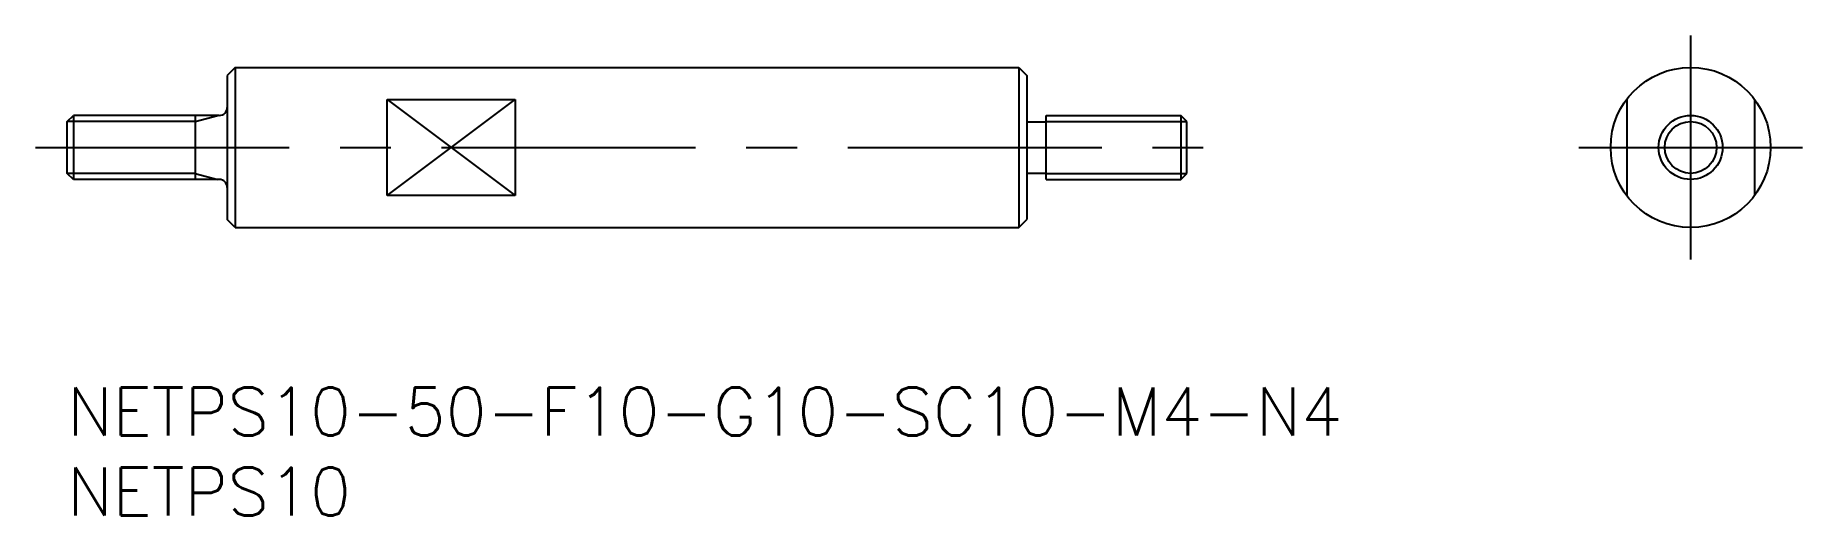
# Model space of a CAD drawing. Extents: x -2 to 109, y -8 to 22.
import ezdxf

# ---------------------------------------------------------------- set-up
doc = ezdxf.new("R2010")
doc.units = 0
doc.header["$LTSCALE"] = 0.5
doc.linetypes.add('CENTER', pattern=[50.8, 31.75, -6.35, 6.35, -6.35])
doc.linetypes.add('DASHED', pattern=[19.05, 12.7, -6.35])
for name, color, linetype in [('MSM_CENTER', 1, 'CENTER'), ('MSM_CONTINUOUS', 7, 'CONTINUOUS'), ('MSM_DASHED', 4, 'DASHED'), ('MSM_NARROW', 5, 'CONTINUOUS'), ('MSM_PART_NUMBER', 7, 'CONTINUOUS')]:
    doc.layers.add(name, color=color, linetype=linetype)
doc.styles.get("Standard").update_dxf_attribs({"font": 'txt.shx', "height": 3, "bigfont": 'bigfont.shx'})

# ---------------------------------------------------------------- blocks, each defined once
blk = doc.blocks.new('*U4')
at = {"layer": 'MSM_PART_NUMBER'}
blk.add_text('NETPS10-50-F10-G10-SC10-M4-N4', height=3, dxfattribs=at).set_placement((0, -3))
blk = doc.blocks.new('*U5')
at = {"layer": 'MSM_PART_NUMBER'}
blk.add_text('NETPS10', height=3, dxfattribs=at).set_placement((0, -8))

msp = doc.modelspace()

# ---------------------------------------------------------------- linework, layer by layer
at = {"layer": 'MSM_CENTER'}
for p, q in [((101.5, 22), (101.5, 8)), ((-2, 15), (72, 15)), ((94.5, 15), (108.5, 15))]:
    msp.add_line(p, q, dxfattribs=at)
at = {"layer": 'MSM_CONTINUOUS'}
for p, q in [((10.5, 20), (10, 19.5)), ((10.5, 20), (10.5, 10)), ((10.5, 20), (59.5, 20)), ((59.5, 20), (60, 19.5)), ((59.5, 20), (59.5, 10)), ((10, 19.5), (10, 10.5)), ((60, 19.5), (60, 10.5)), ((20, 18), (28, 18)), ((20, 12), (20, 18)), ((28, 18), (28, 12)), ((0, 16.62), (0.38, 17)), ((0, 13.38), (0, 16.62)), ((9.5, 17), (0.38, 17)), ((0.38, 17), (0.38, 13)), ((8, 17), (8, 13)), ((60, 16.6), (61.2, 16.6)), ((61.2, 17), (69.62, 17)), ((61.2, 13), (61.2, 17)), ((70, 16.62), (69.62, 17)), ((69.62, 17), (69.62, 13)), ((70, 13.38), (70, 16.62)), ((0.38, 13), (0, 13.38)), ((60, 13.4), (61.2, 13.4)), ((69.62, 13), (70, 13.38)), ((9.5, 13), (0.38, 13)), ((61.2, 13), (69.62, 13)), ((28, 12), (20, 12)), ((10.5, 10), (10, 10.5)), ((10.5, 10), (59.5, 10)), ((59.5, 10), (60, 10.5))]:
    msp.add_line(p, q, dxfattribs=at)
for radius in [5, 2]:
    msp.add_circle((101.5, 15), radius, dxfattribs=at)
for centre, start, end in [((9.5, 17.5), 270, 0), ((9.5, 12.5), 0, 90)]:
    msp.add_arc(centre, 0.5, start, end, dxfattribs=at)
at = {"layer": 'MSM_DASHED'}
for p, q in [((97.5, 18), (97.5, 12)), ((105.5, 18), (105.5, 12))]:
    msp.add_line(p, q, dxfattribs=at)
at = {"layer": 'MSM_NARROW'}
for p, q in [((20, 12), (28, 18)), ((20, 18), (28, 12)), ((8, 16.62), (0, 16.62)), ((8, 16.62), (9.4, 17)), ((61.2, 16.62), (70, 16.62)), ((8, 13.38), (0, 13.38)), ((8, 13.38), (9.4, 13)), ((61.2, 13.38), (70, 13.38))]:
    msp.add_line(p, q, dxfattribs=at)
msp.add_circle((101.5, 15), 1.62, dxfattribs=at)

# ---------------------------------------------------------------- block references
at = {"layer": 'MSM_CONTINUOUS'}
for name in ['*U4', '*U5']:
    msp.add_blockref(name, (0, 0), dxfattribs=at)

doc.saveas('drawing.dxf')
